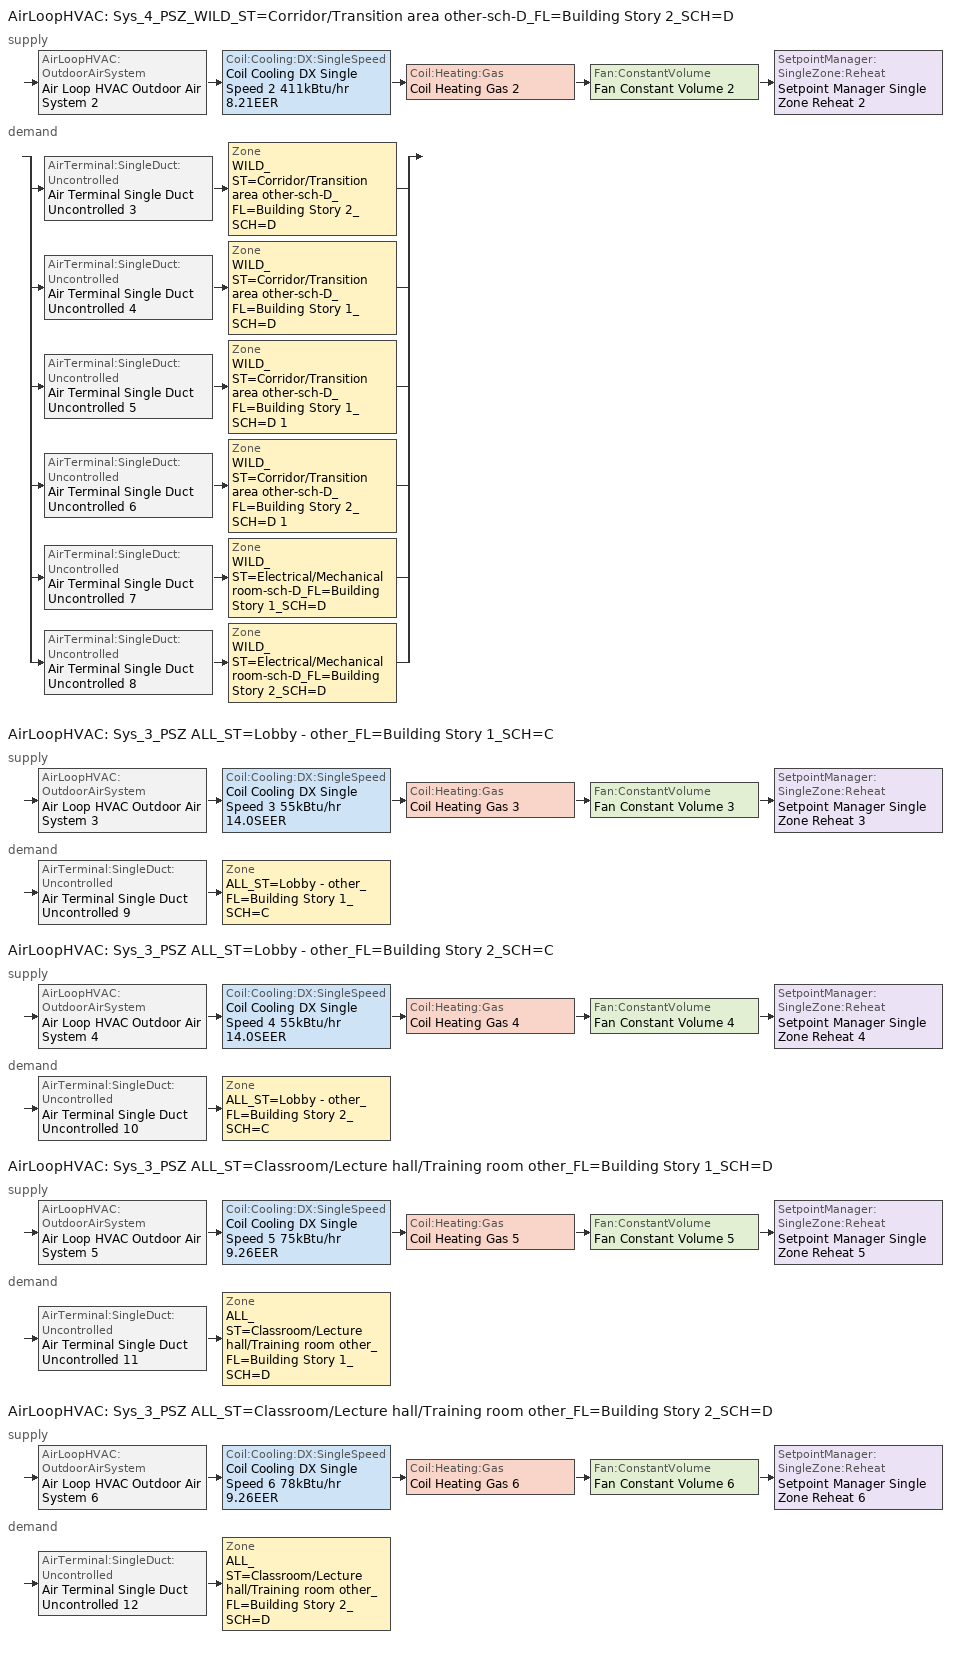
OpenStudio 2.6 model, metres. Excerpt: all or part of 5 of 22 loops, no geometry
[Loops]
AirLoopHVAC 'Sys_4_PSZ_WILD_ST=Corridor/Transition area other-sch-D_FL=Building Story 2_SCH=D'
 supply: AirLoopHVAC:OutdoorAirSystem 'Air Loop HVAC Outdoor Air System 2' > Coil:Cooling:DX:SingleSpeed 'Coil Cooling DX Single Speed 2 411kBtu/hr 8.21EER' > Coil:Heating:Gas 'Coil Heating Gas 2' > Fan:ConstantVolume 'Fan Constant Volume 2' > SetpointManager:SingleZone:Reheat 'Setpoint Manager Single Zone Reheat 2'
 demand: split
  | AirTerminal:SingleDuct:Uncontrolled 'Air Terminal Single Duct Uncontrolled 3' > Zone 'WILD_ST=Corridor/Transition area other-sch-D_FL=Building Story 2_SCH=D'
  | AirTerminal:SingleDuct:Uncontrolled 'Air Terminal Single Duct Uncontrolled 4' > Zone 'WILD_ST=Corridor/Transition area other-sch-D_FL=Building Story 1_SCH=D'
  | AirTerminal:SingleDuct:Uncontrolled 'Air Terminal Single Duct Uncontrolled 5' > Zone 'WILD_ST=Corridor/Transition area other-sch-D_FL=Building Story 1_SCH=D 1'
  | AirTerminal:SingleDuct:Uncontrolled 'Air Terminal Single Duct Uncontrolled 6' > Zone 'WILD_ST=Corridor/Transition area other-sch-D_FL=Building Story 2_SCH=D 1'
  | AirTerminal:SingleDuct:Uncontrolled 'Air Terminal Single Duct Uncontrolled 7' > Zone 'WILD_ST=Electrical/Mechanical room-sch-D_FL=Building Story 1_SCH=D'
  | AirTerminal:SingleDuct:Uncontrolled 'Air Terminal Single Duct Uncontrolled 8' > Zone 'WILD_ST=Electrical/Mechanical room-sch-D_FL=Building Story 2_SCH=D'
AirLoopHVAC 'Sys_3_PSZ ALL_ST=Lobby - other_FL=Building Story 1_SCH=C'
 supply: AirLoopHVAC:OutdoorAirSystem 'Air Loop HVAC Outdoor Air System 3' > Coil:Cooling:DX:SingleSpeed 'Coil Cooling DX Single Speed 3 55kBtu/hr 14.0SEER' > Coil:Heating:Gas 'Coil Heating Gas 3' > Fan:ConstantVolume 'Fan Constant Volume 3' > SetpointManager:SingleZone:Reheat 'Setpoint Manager Single Zone Reheat 3'
 demand: AirTerminal:SingleDuct:Uncontrolled 'Air Terminal Single Duct Uncontrolled 9' > Zone 'ALL_ST=Lobby - other_FL=Building Story 1_SCH=C'
AirLoopHVAC 'Sys_3_PSZ ALL_ST=Lobby - other_FL=Building Story 2_SCH=C'
 supply: AirLoopHVAC:OutdoorAirSystem 'Air Loop HVAC Outdoor Air System 4' > Coil:Cooling:DX:SingleSpeed 'Coil Cooling DX Single Speed 4 55kBtu/hr 14.0SEER' > Coil:Heating:Gas 'Coil Heating Gas 4' > Fan:ConstantVolume 'Fan Constant Volume 4' > SetpointManager:SingleZone:Reheat 'Setpoint Manager Single Zone Reheat 4'
 demand: AirTerminal:SingleDuct:Uncontrolled 'Air Terminal Single Duct Uncontrolled 10' > Zone 'ALL_ST=Lobby - other_FL=Building Story 2_SCH=C'
AirLoopHVAC 'Sys_3_PSZ ALL_ST=Classroom/Lecture hall/Training room other_FL=Building Story 1_SCH=D'
 supply: AirLoopHVAC:OutdoorAirSystem 'Air Loop HVAC Outdoor Air System 5' > Coil:Cooling:DX:SingleSpeed 'Coil Cooling DX Single Speed 5 75kBtu/hr 9.26EER' > Coil:Heating:Gas 'Coil Heating Gas 5' > Fan:ConstantVolume 'Fan Constant Volume 5' > SetpointManager:SingleZone:Reheat 'Setpoint Manager Single Zone Reheat 5'
 demand: AirTerminal:SingleDuct:Uncontrolled 'Air Terminal Single Duct Uncontrolled 11' > Zone 'ALL_ST=Classroom/Lecture hall/Training room other_FL=Building Story 1_SCH=D'
AirLoopHVAC 'Sys_3_PSZ ALL_ST=Classroom/Lecture hall/Training room other_FL=Building Story 2_SCH=D'
 supply: AirLoopHVAC:OutdoorAirSystem 'Air Loop HVAC Outdoor Air System 6' > Coil:Cooling:DX:SingleSpeed 'Coil Cooling DX Single Speed 6 78kBtu/hr 9.26EER' > Coil:Heating:Gas 'Coil Heating Gas 6' > Fan:ConstantVolume 'Fan Constant Volume 6' > SetpointManager:SingleZone:Reheat 'Setpoint Manager Single Zone Reheat 6'
 demand: AirTerminal:SingleDuct:Uncontrolled 'Air Terminal Single Duct Uncontrolled 12' > Zone 'ALL_ST=Classroom/Lecture hall/Training room other_FL=Building Story 2_SCH=D'
[Sizing:Zone] Zone Cooling Design Supply Air Temperature Input Method=SupplyAirTemperature; Zone Cooling Design Supply Air Temperature {C}=13; Zone Cooling Design Supply Air Temperature Difference {deltaC}=11.11; Zone Heating Design Supply Air Temperature Input Method=SupplyAirTemperature; Zone Heating Design Supply Air Temperature {C}=43; Zone Heating Design Supply Air Temperature Difference {deltaC}=11.11; Zone Cooling Design Supply Air Humidity Ratio {kg-H2O/kg-air}=0.0085; Zone Heating Design Supply Air Humidity Ratio {kg-H2O/kg-air}=0.008; Zone Heating Sizing Factor=1.3; Zone Cooling Sizing Factor=1.1; Cooling Design Air Flow Method=DesignDay; Heating Design Air Flow Method=DesignDay; Account for Dedicated Outdoor Air System=No; Dedicated Outdoor Air System Control Strategy=NeutralSupplyAir; Dedicated Outdoor Air Low Setpoint Temperature for Design {C}=autosize; Dedicated Outdoor Air High Setpoint Temperature for Design {C}=autosize
ALL_ST=Lobby - other_FL=Building Story 1_SCH=C; ALL_ST=Lobby - other_FL=Building Story 2_SCH=C; ALL_ST=Classroom/Lecture hall/Training room other_FL=Building Story 1_SCH=D; ALL_ST=Classroom/Lecture hall/Training room other_FL=Building Story 2_SCH=D; WILD_ST=Corridor/Transition area other-sch-D_FL=Building Story 2_SCH=D; WILD_ST=Corridor/Transition area other-sch-D_FL=Building Story 1_SCH=D; WILD_ST=Corridor/Transition area other-sch-D_FL=Building Story 1_SCH=D 1; WILD_ST=Corridor/Transition area other-sch-D_FL=Building Story 2_SCH=D 1; WILD_ST=Electrical/Mechanical room-sch-D_FL=Building Story 1_SCH=D; WILD_ST=Electrical/Mechanical room-sch-D_FL=Building Story 2_SCH=D
[Zone equipment]
ALL_ST=Lobby - other_FL=Building Story 1_SCH=C: Air Terminal Single Duct Uncontrolled 9, Zone HVAC Baseboard Convective Water 9
ALL_ST=Lobby - other_FL=Building Story 2_SCH=C: Air Terminal Single Duct Uncontrolled 10, Zone HVAC Baseboard Convective Water 10
ALL_ST=Classroom/Lecture hall/Training room other_FL=Building Story 1_SCH=D: Air Terminal Single Duct Uncontrolled 11, Zone HVAC Baseboard Convective Water 11
ALL_ST=Classroom/Lecture hall/Training room other_FL=Building Story 2_SCH=D: Air Terminal Single Duct Uncontrolled 12, Zone HVAC Baseboard Convective Water 12
WILD_ST=Corridor/Transition area other-sch-D_FL=Building Story 2_SCH=D: Air Terminal Single Duct Uncontrolled 3, Zone HVAC Baseboard Convective Water 3
WILD_ST=Corridor/Transition area other-sch-D_FL=Building Story 1_SCH=D: Air Terminal Single Duct Uncontrolled 4, Zone HVAC Baseboard Convective Water 4
WILD_ST=Corridor/Transition area other-sch-D_FL=Building Story 1_SCH=D 1: Air Terminal Single Duct Uncontrolled 5, Zone HVAC Baseboard Convective Water 5
WILD_ST=Corridor/Transition area other-sch-D_FL=Building Story 2_SCH=D 1: Air Terminal Single Duct Uncontrolled 6, Zone HVAC Baseboard Convective Water 6
WILD_ST=Electrical/Mechanical room-sch-D_FL=Building Story 1_SCH=D: Air Terminal Single Duct Uncontrolled 7, Zone HVAC Baseboard Convective Water 7
WILD_ST=Electrical/Mechanical room-sch-D_FL=Building Story 2_SCH=D: Air Terminal Single Duct Uncontrolled 8, Zone HVAC Baseboard Convective Water 8
[AirLoopHVAC] Design Supply Air Flow Rate {m3/s}=AutoSize
Name | Availability Schedule
Sys_4_PSZ_WILD_ST=Corridor/Transition area other-sch-D_FL=Building Story 2_SCH=D | Sys_4_PSZ_WILD_ST=Corridor/Transition area other-sch-D_FL=Building Story 2_SCH=D Occ Sch
Sys_3_PSZ ALL_ST=Lobby - other_FL=Building Story 1_SCH=C | Sys_3_PSZ ALL_ST=Lobby - other_FL=Building Story 1_SCH=C Occ Sch
Sys_3_PSZ ALL_ST=Lobby - other_FL=Building Story 2_SCH=C | Sys_3_PSZ ALL_ST=Lobby - other_FL=Building Story 2_SCH=C Occ Sch
Sys_3_PSZ ALL_ST=Classroom/Lecture hall/Training room other_FL=Building Story 1_SCH=D | Sys_3_PSZ ALL_ST=Classroom/Lecture hall/Training room other_FL=Building Story 1_SCH=D Occ Sch
Sys_3_PSZ ALL_ST=Classroom/Lecture hall/Training room other_FL=Building Story 2_SCH=D | Sys_3_PSZ ALL_ST=Classroom/Lecture hall/Training room other_FL=Building Story 2_SCH=D Occ Sch
[Sizing:System] Type of Load to Size On=Sensible; Design Outdoor Air Flow Rate {m3/s}=Autosize; Minimum System Air Flow Ratio=1; Preheat Design Temperature {C}=7; Preheat Design Humidity Ratio {kg-H2O/kg-Air}=0.008; Precool Design Temperature {C}=13; Precool Design Humidity Ratio {kg-H2O/kg-Air}=0.008; Central Cooling Design Supply Air Temperature {C}=13; Central Heating Design Supply Air Temperature {C}=43; Sizing Option=NonCoincident; 100% Outdoor Air in Cooling=No; 100% Outdoor Air in Heating=No; Central Cooling Design Supply Air Humidity Ratio {kg-H2O/kg-Air}=0.0085; Central Heating Design Supply Air Humidity Ratio {kg-H2O/kg-Air}=0.008; Cooling Design Air Flow Method=DesignDay; Cooling Design Air Flow Rate {m3/s}=0; Heating Design Air Flow Method=DesignDay; Heating Design Air Flow Rate {m3/s}=0; System Outdoor Air Method=ZoneSum; Zone Maximum Outdoor Air Fraction=1; Cooling Supply Air Flow Rate Per Floor Area {m3/s-m2}=0.00996765; Cooling Fraction of Autosized Cooling Supply Air Flow Rate=1; Cooling Supply Air Flow Rate Per Unit Cooling Capacity {m3/s-W}=3.94755e-05; Heating Supply Air Flow Rate Per Floor Area {m3/s-m2}=0.00996765; Heating Fraction of Autosized Heating Supply Air Flow Rate=1; Heating Fraction of Autosized Cooling Supply Air Flow Rate=1; Heating Supply Air Flow Rate Per Unit Heating Capacity {m3/s-W}=3.15882e-05; Cooling Design Capacity Method=CoolingDesignCapacity; Cooling Design Capacity {W}=autosize; Cooling Design Capacity Per Floor Area {W/m2}=234.7; Fraction of Autosized Cooling Design Capacity=1; Heating Design Capacity Method=HeatingDesignCapacity; Heating Design Capacity {W}=autosize; Heating Design Capacity Per Floor Area {W/m2}=157; Fraction of Autosized Heating Design Capacity=1; Central Cooling Capacity Control Method=OnOff
Sys_4_PSZ_WILD_ST=Corridor/Transition area other-sch-D_FL=Building Story 2_SCH=D; Sys_3_PSZ ALL_ST=Lobby - other_FL=Building Story 1_SCH=C; Sys_3_PSZ ALL_ST=Lobby - other_FL=Building Story 2_SCH=C; Sys_3_PSZ ALL_ST=Classroom/Lecture hall/Training room other_FL=Building Story 1_SCH=D; Sys_3_PSZ ALL_ST=Classroom/Lecture hall/Training room other_FL=Building Story 2_SCH=D
[Fan:ConstantVolume] Availability Schedule=Always On Discrete; Fan Efficiency=0.39975; Pressure Rise {Pa}=640; Maximum Flow Rate {m3/s}=AutoSize; Motor Efficiency=0.615
Fan Constant Volume 2; Fan Constant Volume 3; Fan Constant Volume 4; Fan Constant Volume 5; Fan Constant Volume 6
[Coil:Heating:Gas] Availability Schedule=Always On Discrete; Gas Burner Efficiency=0.81; Nominal Capacity {W}=AutoSize; Parasitic Electric Load {W}=0; Part Load Fraction Correlation Curve=FURNACE-EFFPLR-NECB2011; Parasitic Gas Load {W}=0
Coil Heating Gas 2; Coil Heating Gas 3; Coil Heating Gas 4; Coil Heating Gas 5; Coil Heating Gas 6
[Coil:Cooling:DX:SingleSpeed] Availability Schedule=Always On Discrete; Rated Total Cooling Capacity {W}=autosize; Rated Sensible Heat Ratio=autosize; Rated Air Flow Rate {m3/s}=autosize; Rated Evaporator Fan Power Per Volume Flow Rate {W/(m3/s)}=773.3; Total Cooling Capacity Function of Temperature Curve=DXCOOL-NECB2011-REF-CAPFT; Total Cooling Capacity Function of Flow Fraction Curve=DXCOOL-NECB2011-REF-CAPFFLOW; Energy Input Ratio Function of Temperature Curve=DXCOOL-NECB2011-REF-COOLEIRFT; Energy Input Ratio Function of Flow Fraction Curve=DXCOOL-NECB2011-REF-COOLEIRFFLOW; Part Load Fraction Correlation Curve=DXCOOL-NECB2011-REF-COOLPLFFPLR; Condenser Type=AirCooled; Evaporative Condenser Effectiveness=0; Evaporative Condenser Air Flow Rate {m3/s}=Autosize; Evaporative Condenser Pump Rated Power Consumption {W}=Autosize; Crankcase Heater Capacity {W}=0; Maximum Outdoor Dry-Bulb Temperature for Crankcase Heater Operation {C}=0; Basin Heater Capacity {W/K}=0; Basin Heater Setpoint Temperature {C}=10
Name | Rated COP {W/W}
Coil Cooling DX Single Speed 2 411kBtu/hr 8.21EER | 3.03977
Coil Cooling DX Single Speed 3 55kBtu/hr 14.0SEER; Coil Cooling DX Single Speed 4 55kBtu/hr 14.0SEER | 3.8248
Coil Cooling DX Single Speed 5 75kBtu/hr 9.26EER | 3.18416
Coil Cooling DX Single Speed 6 78kBtu/hr 9.26EER | 3.18617
[Controller:OutdoorAir] Minimum Outdoor Air Flow Rate {m3/s}=autosize; Maximum Outdoor Air Flow Rate {m3/s}=Autosize; Economizer Control Action Type=ModulateFlow; Lockout Type=NoLockout; Minimum Limit Type=FixedMinimum; High Humidity Control=No; Heat Recovery Bypass Control Type=BypassWhenOAFlowGreaterThanMinimum
Name | Economizer Control Type | Minimum Outdoor Air Schedule | Controller Mechanical Ventilation | Economizer Maximum Limit Dry-Bulb Temperature {C} | Economizer Maximum Limit Enthalpy {J/kg} | Economizer Minimum Limit Dry-Bulb Temperature {C}
Controller Outdoor Air 2 | DifferentialEnthalpy | Sys_4_PSZ_WILD_ST=Corridor/Transition area other-sch-D_FL=Building Story 2_SCH=D Occ Sch | Controller Mechanical Ventilation 2
Controller Outdoor Air 3 | NoEconomizer | Sys_3_PSZ ALL_ST=Lobby - other_FL=Building Story 1_SCH=C Occ Sch | Controller Mechanical Ventilation 3 | 28 | 64000 | -100
Controller Outdoor Air 4 | NoEconomizer | Sys_3_PSZ ALL_ST=Lobby - other_FL=Building Story 2_SCH=C Occ Sch | Controller Mechanical Ventilation 4 | 28 | 64000 | -100
Controller Outdoor Air 5 | DifferentialEnthalpy | Sys_3_PSZ ALL_ST=Classroom/Lecture hall/Training room other_FL=Building Story 1_SCH=D Occ Sch | Controller Mechanical Ventilation 5
Controller Outdoor Air 6 | DifferentialEnthalpy | Sys_3_PSZ ALL_ST=Classroom/Lecture hall/Training room other_FL=Building Story 2_SCH=D Occ Sch | Controller Mechanical Ventilation 6
[Controller:MechanicalVentilation] Availability Schedule=Always On Discrete; System Outdoor Air Method=ZoneSum
Controller Mechanical Ventilation 2; Controller Mechanical Ventilation 3; Controller Mechanical Ventilation 4; Controller Mechanical Ventilation 5; Controller Mechanical Ventilation 6
[AirLoopHVAC:OutdoorAirSystem]
Name | Controller
Air Loop HVAC Outdoor Air System 2 | Controller Outdoor Air 2
Air Loop HVAC Outdoor Air System 3 | Controller Outdoor Air 3
Air Loop HVAC Outdoor Air System 4 | Controller Outdoor Air 4
Air Loop HVAC Outdoor Air System 5 | Controller Outdoor Air 5
Air Loop HVAC Outdoor Air System 6 | Controller Outdoor Air 6
[SetpointManager:SingleZone:Reheat] Minimum Supply Air Temperature {C}=13; Maximum Supply Air Temperature {C}=43
Name | Control Zone
Setpoint Manager Single Zone Reheat 2 | WILD_ST=Corridor/Transition area other-sch-D_FL=Building Story 2_SCH=D
Setpoint Manager Single Zone Reheat 3 | ALL_ST=Lobby - other_FL=Building Story 1_SCH=C
Setpoint Manager Single Zone Reheat 4 | ALL_ST=Lobby - other_FL=Building Story 2_SCH=C
Setpoint Manager Single Zone Reheat 5 | ALL_ST=Classroom/Lecture hall/Training room other_FL=Building Story 1_SCH=D
Setpoint Manager Single Zone Reheat 6 | ALL_ST=Classroom/Lecture hall/Training room other_FL=Building Story 2_SCH=D
[AirTerminal:SingleDuct:Uncontrolled] Availability Schedule=Always On Discrete; Maximum Air Flow Rate {m3/s}=AutoSize
Air Terminal Single Duct Uncontrolled 3; Air Terminal Single Duct Uncontrolled 4; Air Terminal Single Duct Uncontrolled 5; Air Terminal Single Duct Uncontrolled 6; Air Terminal Single Duct Uncontrolled 7; Air Terminal Single Duct Uncontrolled 8; Air Terminal Single Duct Uncontrolled 9; Air Terminal Single Duct Uncontrolled 10; Air Terminal Single Duct Uncontrolled 11; Air Terminal Single Duct Uncontrolled 12
[Schedule:Ruleset]
Name | Default Day Schedule | Summer Design Day Schedule | Winter Design Day Schedule
Sys_3_PSZ ALL_ST=Classroom/Lecture hall/Training room other_FL=Building Story 1_SCH=D Occ Sch | Sys_3_PSZ ALL_ST=Classroom/Lecture hall/Training room other_FL=Building Story 1_SCH=D Occ Sch Default | Sys_3_PSZ ALL_ST=Classroom/Lecture hall/Training room other_FL=Building Story 1_SCH=D Occ Sch Summer Design Day | Sys_3_PSZ ALL_ST=Classroom/Lecture hall/Training room other_FL=Building Story 1_SCH=D Occ Sch Winter Design Day
Sys_3_PSZ ALL_ST=Classroom/Lecture hall/Training room other_FL=Building Story 2_SCH=D Occ Sch | Sys_3_PSZ ALL_ST=Classroom/Lecture hall/Training room other_FL=Building Story 2_SCH=D Occ Sch Default | Sys_3_PSZ ALL_ST=Classroom/Lecture hall/Training room other_FL=Building Story 2_SCH=D Occ Sch Summer Design Day | Sys_3_PSZ ALL_ST=Classroom/Lecture hall/Training room other_FL=Building Story 2_SCH=D Occ Sch Winter Design Day
Sys_3_PSZ ALL_ST=Lobby - other_FL=Building Story 1_SCH=C Occ Sch | Sys_3_PSZ ALL_ST=Lobby - other_FL=Building Story 1_SCH=C Occ Sch Default | Sys_3_PSZ ALL_ST=Lobby - other_FL=Building Story 1_SCH=C Occ Sch Summer Design Day | Sys_3_PSZ ALL_ST=Lobby - other_FL=Building Story 1_SCH=C Occ Sch Winter Design Day
Sys_3_PSZ ALL_ST=Lobby - other_FL=Building Story 2_SCH=C Occ Sch | Sys_3_PSZ ALL_ST=Lobby - other_FL=Building Story 2_SCH=C Occ Sch Default | Sys_3_PSZ ALL_ST=Lobby - other_FL=Building Story 2_SCH=C Occ Sch Summer Design Day | Sys_3_PSZ ALL_ST=Lobby - other_FL=Building Story 2_SCH=C Occ Sch Winter Design Day
Sys_4_PSZ_WILD_ST=Corridor/Transition area other-sch-D_FL=Building Story 2_SCH=D Occ Sch | Sys_4_PSZ_WILD_ST=Corridor/Transition area other-sch-D_FL=Building Story 2_SCH=D Occ Sch Default | Sys_4_PSZ_WILD_ST=Corridor/Transition area other-sch-D_FL=Building Story 2_SCH=D Occ Sch Summer Design Day | Sys_4_PSZ_WILD_ST=Corridor/Transition area other-sch-D_FL=Building Story 2_SCH=D Occ Sch Winter Design Day
[Schedule:Day]
Sys_3_PSZ ALL_ST=Lobby - other_FL=Building Story 1_SCH=C Occ Sch Default; Sys_4_PSZ_WILD_ST=Corridor/Transition area other-sch-D_FL=Building Story 2_SCH=D Occ Sch Default; Sys_4_PSZ_WILD_ST=Corridor/Transition area other-sch-D_FL=Building Story 2_SCH=D Occ Sch Winter Design Day; Sys_4_PSZ_WILD_ST=Corridor/Transition area other-sch-D_FL=Building Story 2_SCH=D Occ Sch Summer Design Day: 24, 0, 1
[Schedule:Rule] Schedule Ruleset=Sys_4_PSZ_WILD_ST=Corridor/Transition area other-sch-D_FL=Building Story 2_SCH=D Occ Sch; Date Specification Type=DateRange; Start Month=1; Start Day=1; End Month=12
Sys_4_PSZ_WILD_ST=Corridor/Transition area other-sch-D_FL=Building Story 2_SCH=D Occ Sch Monday Rule: Rule Order=6; Day Schedule=Sys_4_PSZ_WILD_ST=Corridor/Transition area other-sch-D_FL=Building Story 2_SCH=D Occ Sch Monday; Apply Monday=Yes; End Day=25
Sys_4_PSZ_WILD_ST=Corridor/Transition area other-sch-D_FL=Building Story 2_SCH=D Occ Sch Tuesday Rule: Rule Order=5; Day Schedule=Sys_4_PSZ_WILD_ST=Corridor/Transition area other-sch-D_FL=Building Story 2_SCH=D Occ Sch Tuesday; End Day=26; Apply Tuesday=Yes
Sys_4_PSZ_WILD_ST=Corridor/Transition area other-sch-D_FL=Building Story 2_SCH=D Occ Sch Wednesday Rule: Rule Order=4; Day Schedule=Sys_4_PSZ_WILD_ST=Corridor/Transition area other-sch-D_FL=Building Story 2_SCH=D Occ Sch Wednesday; End Day=27; Apply Wednesday=Yes
Sys_4_PSZ_WILD_ST=Corridor/Transition area other-sch-D_FL=Building Story 2_SCH=D Occ Sch Thursday Rule: Rule Order=3; Day Schedule=Sys_4_PSZ_WILD_ST=Corridor/Transition area other-sch-D_FL=Building Story 2_SCH=D Occ Sch Thursday; End Day=28; Apply Thursday=Yes
Sys_4_PSZ_WILD_ST=Corridor/Transition area other-sch-D_FL=Building Story 2_SCH=D Occ Sch Friday Rule: Rule Order=2; Day Schedule=Sys_4_PSZ_WILD_ST=Corridor/Transition area other-sch-D_FL=Building Story 2_SCH=D Occ Sch Friday; End Day=29; Apply Friday=Yes
Sys_4_PSZ_WILD_ST=Corridor/Transition area other-sch-D_FL=Building Story 2_SCH=D Occ Sch Saturday Rule: Rule Order=1; Day Schedule=Sys_4_PSZ_WILD_ST=Corridor/Transition area other-sch-D_FL=Building Story 2_SCH=D Occ Sch Saturday; End Day=30; Apply Saturday=Yes
Sys_4_PSZ_WILD_ST=Corridor/Transition area other-sch-D_FL=Building Story 2_SCH=D Occ Sch Sunday Rule: Rule Order=0; Day Schedule=Sys_4_PSZ_WILD_ST=Corridor/Transition area other-sch-D_FL=Building Story 2_SCH=D Occ Sch Sunday; End Day=31; Apply Sunday=Yes
[Schedule:Constant]
Always On Discrete: Value=1
[Curve:Biquadratic] Minimum Value of x=13; Maximum Value of x=24; Minimum Value of y=24; Maximum Value of y=46
Name | Coefficient1 Constant | Coefficient2 x | Coefficient3 x**2 | Coefficient4 y | Coefficient5 y**2 | Coefficient6 x*y
DXCOOL-NECB2011-REF-CAPFT | 0.867905 | 0.0142459 | 0.00055436 | -0.0075575 | 3.3e-05 | -0.0001918
DXCOOL-NECB2011-REF-COOLEIRFT | 0.116936 | 0.0284933 | -0.0004112 | 0.0214108 | 0.00016103 | -0.0006791
[Curve:Quadratic] Coefficient1 Constant=1; Coefficient2 x=0; Coefficient3 x**2=0; Minimum Value of x=0; Maximum Value of x=1
DXCOOL-NECB2011-REF-CAPFFLOW; DXCOOL-NECB2011-REF-COOLEIRFFLOW
[Curve:Cubic] Maximum Value of x=1
Name | Coefficient1 Constant | Coefficient2 x | Coefficient3 x**2 | Coefficient4 x**3 | Minimum Value of x
DXCOOL-NECB2011-REF-COOLPLFFPLR | 0.0277 | 4.9151 | -8.184 | 4.2702 | 0.7
FURNACE-EFFPLR-NECB2011 | 0.7277 | 1.0667 | -1.5174 | 0.7282 | 0
